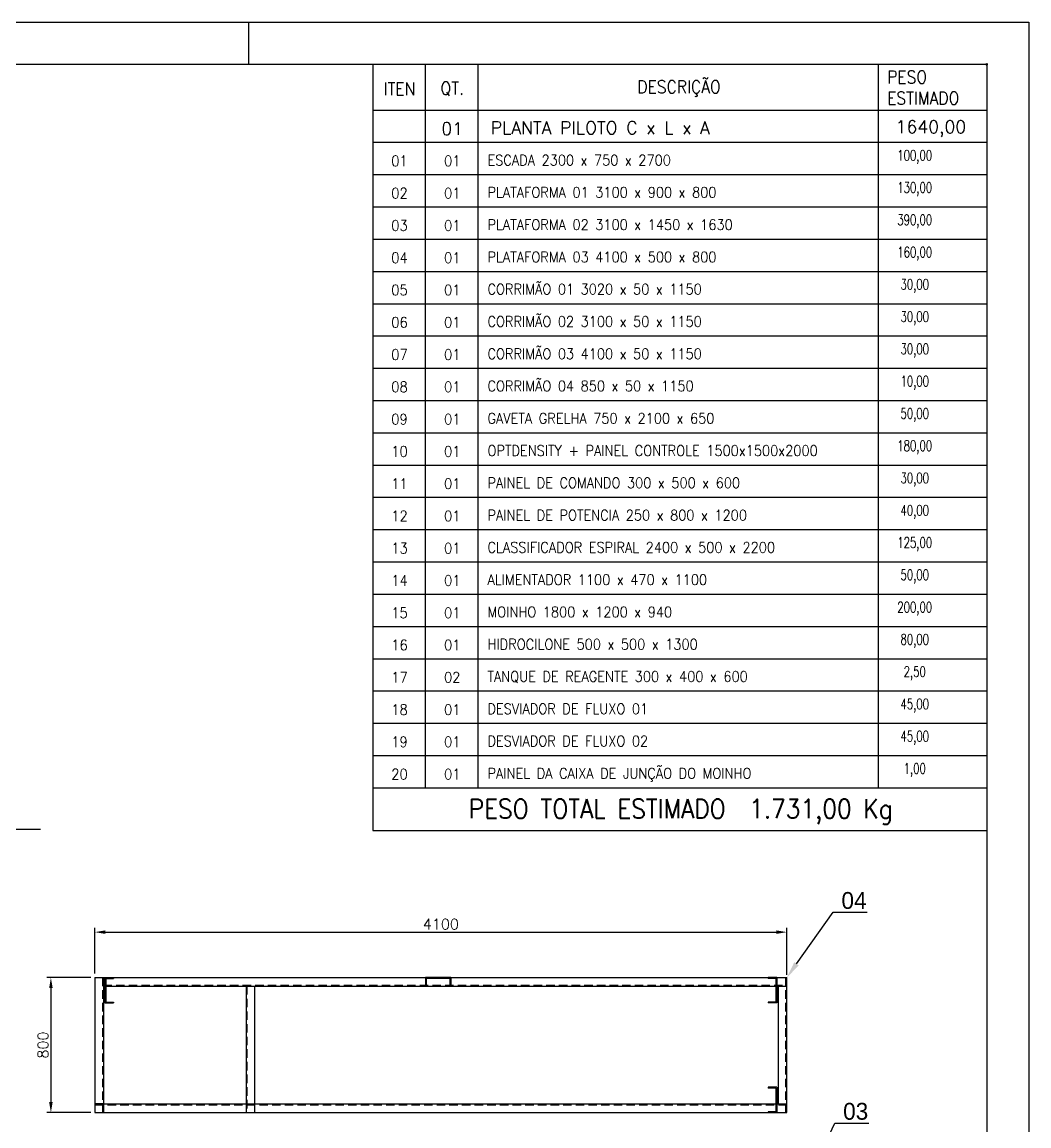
# Model space of a CAD drawing. Extents: x 0 to 21025, y 0 to 14850.
# Drawn here: x 15058 to 21025, y 8308 to 14850 of the extents above; entities that cross this region are included whole.
import ezdxf
from ezdxf import colors
from ezdxf.entities.mleader import LeaderData, LeaderLine
from ezdxf.enums import TextEntityAlignment as Align
from ezdxf.math import Vec2, Vec3

# ---------------------------------------------------------------- set-up
doc = ezdxf.new("R2010")
doc.units = 0
doc.header["$LTSCALE"] = 200
doc.header["$MEASUREMENT"] = 0
doc.header["$PDMODE"] = 35
doc.header["$PDSIZE"] = 5
doc.linetypes.add('DASHED2', pattern=[0.375, 0.25, -0.125])
for name, color, linetype in [('DIM', 1, 'Continuous'), ('FRL2', 2, 'Continuous'), ('FRL6', 6, 'Continuous'), ('FRL7', 7, 'Continuous'), ('FRR120', 5, 'Continuous'), ('FRR140', 5, 'Continuous'), ('FRR175', 1, 'Continuous'), ('FRR80', 3, 'Continuous'), ('M2', 2, 'Continuous'), ('M3', 3, 'Continuous'), ('M4', 4, 'Continuous'), ('M5', 5, 'Continuous'), ('MT2', 1, 'DASHED2')]:
    doc.layers.add(name, color=color, linetype=linetype)
doc.styles.add('100CL', font='romans.shx', dxfattribs={"width": 0.9, "height": 375})
doc.styles.add('175CL', font='ROMANS.shx', dxfattribs={"width": 0.9, "height": 600})
doc.styles.add('R120', font='simplex.shx')
doc.styles.add('R140', font='simplex.shx', dxfattribs={"height": 3.5})
doc.styles.add('R80', font='simplex.shx', dxfattribs={"height": 2})
doc.styles.add('ROMANS', font='romans.shx')
doc.dimstyles.new('CEMI-1. 25', dxfattribs={"dimscale": 25, "dimtxt": 2.5, "dimasz": 2.5, "dimexe": 1, "dimexo": 1, "dimtad": 1, "dimdec": 0, "dimtxsty": 'ROMANS', "dimcen": 0, "dimclrd": 1, "dimclre": 1, "dimclrt": 3, "dimadec": 0, "dimazin": 2, "dimtfac": 1, "dimtdec": 0, "dimtmove": 0, "dimatfit": 3, "dimfxl": 1.25, "dimlwd": -1, "dimlwe": -1, "dimarcsym": 1})

# ---------------------------------------------------------------- blocks, each defined once
blk = doc.blocks.new('u6')
at = {"layer": 'M4'}
for p, q in [((-1668.5, -18441.7), (-1668.5, -18591.7)), ((-1668.5, -18441.7), (-1618.5, -18441.7)), ((-1663.5, -18446.7), (-1663.5, -18586.7)), ((-1663.5, -18446.7), (-1618.5, -18446.7)), ((-1618.5, -18441.7), (-1618.5, -18446.7)), ((-1668.5, -18591.7), (-1618.5, -18591.7)), ((-1663.5, -18586.7), (-1618.5, -18586.7)), ((-1618.5, -18586.7), (-1618.5, -18591.7))]:
    blk.add_line(p, q, dxfattribs=at)
blk = doc.blocks.new('*D74')
at = {"layer": 'Defpoints', "color": 0, "transparency": 16777216}
for p in [(15489.7, 9187.1), (15228.7, 8387.1), (15489.7, 8387.1)]:
    blk.add_point(p, dxfattribs=at)
at = {"layer": 'DIM', "color": 1, "transparency": 16777216}
for p, q in [((15464.7, 9187.1), (15203.7, 9187.1)), ((15228.7, 9124.6), (15228.7, 8449.6)), ((15464.7, 8387.1), (15203.7, 8387.1))]:
    blk.add_line(p, q, dxfattribs=at)
for points in [[(15218.3, 9124.6), (15239.2, 9124.6), (15228.7, 9187.1)], [(15218.3, 8449.6), (15239.2, 8449.6), (15228.7, 8387.1)]]:
    blk.add_solid(points, dxfattribs=at)
at = {"layer": 'DIM', "color": 3, "transparency": 16777216, "insert": (15181.9, 8787.1), "char_height": 62.5, "attachment_point": 5, "rotation": 90, "style": 'ROMANS'}
blk.add_mtext('800', dxfattribs=at)
blk = doc.blocks.new('*D75')
at = {"layer": 'Defpoints', "color": 0, "transparency": 16777216}
for p in [(19590, 9456.6), (15489.7, 9187.1), (19590, 9178)]:
    blk.add_point(p, dxfattribs=at)
at = {"layer": 'DIM', "color": 1, "transparency": 16777216}
for p, q in [((15489.7, 9212.1), (15489.7, 9481.6)), ((15552.2, 9456.6), (19527.5, 9456.6)), ((19590, 9203), (19590, 9481.6))]:
    blk.add_line(p, q, dxfattribs=at)
for points in [[(15552.2, 9467), (15552.2, 9446.2), (15489.7, 9456.6)], [(19527.5, 9467), (19527.5, 9446.2), (19590, 9456.6)]]:
    blk.add_solid(points, dxfattribs=at)
at = {"layer": 'DIM', "color": 3, "transparency": 16777216, "insert": (17539.9, 9503.5), "char_height": 62.5, "attachment_point": 5, "style": 'ROMANS'}
blk.add_mtext('4100', dxfattribs=at)
blk = doc.blocks.new('A1')
at = {"layer": 'FRL2'}
blk.add_line((656, 594), (656, 584), dxfattribs=at)
at = {"layer": 'FRL6', "linetype": 'Continuous'}
for p, q in [((25, 584), (831, 584)), ((831, 584), (831, 10))]:
    blk.add_line(p, q, dxfattribs=at)
at = {"layer": 'FRL7', "linetype": 'Continuous'}
for p, q in [((0, 594), (841, 594)), ((841, 594), (841, 0))]:
    blk.add_line(p, q, dxfattribs=at)
at = {"layer": 'FRR120', "style": 'R120'}
for tag, p in [('FASE_DO_PROJETO', (659, 46.29)), ('ÁREA_E/OU_SUBÁREA', (659, 40.79)), ('TÍTULO_DO_DESENHO', (659, 35.29)), ('SUBTÍTULO_1_DO_DESENHO', (659, 29.79)), ('SUBTÍTULO_2_DO_DESENHO', (659, 24.29))]:
    blk.add_attdef(tag, p, '', height=3, dxfattribs=at)
at = {"layer": 'FRR140', "style": 'R140', "width": 0.91}
for tag, p in [('ESCALA', (671, 14.35)), ('REVISÃO', (823.5, 14.68))]:
    blk.add_attdef(tag, text='', height=3.5, dxfattribs=at).set_placement(p, align=Align.MIDDLE)
for tag, p in [('NÚMERO_DA_CONTRATADA', (687.72, 12.6)), ('NUMERO_CBMM', (752.89, 12.6))]:
    blk.add_attdef(tag, p, '', height=3.5, dxfattribs=at)
at = {"layer": 'FRR175', "style": 'R120'}
for tag, p in [('CLASSIFICAÇÃO', (811.83, 67.73)), ('PROJETO', (716.31, 53.59)), ('N_PROJ_SE', (793.5, 53.59)), ('SE', (820.69, 53.59))]:
    blk.add_attdef(tag, text='', height=3, dxfattribs=at).set_placement(p, align=Align.MIDDLE_CENTER)
at = {"layer": 'FRR80', "style": 'R80'}
for p in [(492.61, 76.08), (492.61, 70.38), (492.61, 64.68), (492.61, 58.98), (492.61, 53.28), (492.61, 47.58), (492.61, 41.88), (492.61, 36.18)]:
    blk.add_attdef('DESCRIÇÃO_DA_REVISÃO', p, '', height=2, dxfattribs=at)
for tag, p in [('8A_REV', (476, 77.07)), ('EMIS.', (486, 77.07)), ('PROJ.', (585, 77.07)), ('DES.', (597, 77.07)), ('VER.', (609, 77.07)), ('APR.', (621, 77.07)), ('AUT.', (633.01, 77.07)), ('7A_REV', (476, 71.37)), ('EMIS.', (486, 71.37)), ('PROJ.', (585, 71.37)), ('DES.', (597, 71.37)), ('VER.', (609, 71.37)), ('APR.', (621, 71.37)), ('AUT.', (633.01, 71.37)), ('6A_REV', (476, 65.67)), ('EMIS.', (486, 65.67)), ('PROJ.', (585, 65.67)), ('DES.', (597, 65.67)), ('VER.', (609, 65.67)), ('APR.', (621, 65.67)), ('AUT.', (633.01, 65.67)), ('5A_REV', (476, 59.97)), ('EMIS.', (486, 59.97)), ('PROJ.', (585, 59.97)), ('DES.', (597, 59.97)), ('VER.', (609, 59.97)), ('APR.', (621, 59.97)), ('AUT.', (633.01, 59.97)), ('4A_REV', (476, 54.27)), ('EMIS.', (486, 54.27)), ('PROJ.', (585, 54.27)), ('DES.', (597, 54.27)), ('VER.', (609, 54.27)), ('APR.', (621, 54.27)), ('AUT.', (633.01, 54.27)), ('3A_REV', (476, 48.57)), ('EMIS.', (486, 48.57)), ('PROJ.', (585, 48.57)), ('DES.', (597, 48.57)), ('VER.', (609, 48.57)), ('APR.', (621, 48.57)), ('AUT.', (633.01, 48.57)), ('2A_REV', (476, 42.87)), ('EMIS.', (486, 42.87)), ('PROJ.', (585, 42.87)), ('DES.', (597, 42.87)), ('VER.', (609, 42.87)), ('APR.', (621, 42.87)), ('AUT.', (633.01, 42.87)), ('1a_REV', (476, 37.17)), ('EMIS.', (486, 37.17)), ('PROJ.', (585, 37.17)), ('DES.', (597, 37.17)), ('VER.', (609, 37.17)), ('APR.', (621, 37.17)), ('AUT.', (633.01, 37.17))]:
    blk.add_attdef(tag, text='', height=2, dxfattribs=at).set_placement(p, align=Align.MIDDLE)
at = {"layer": 'FRR80', "style": 'R80', "width": 0.85}
for p in [(648, 77.07), (648, 71.37), (648, 65.67), (648, 59.97), (648, 54.27), (648, 48.57), (648, 42.87), (648, 37.17)]:
    blk.add_attdef('DATA', text='', height=2, dxfattribs=at).set_placement(p, align=Align.MIDDLE)

msp = doc.modelspace()

# ---------------------------------------------------------------- linework, layer by layer
msp.add_line((15539.7, 8438.1), (15489.7, 8438.1))
at = {"layer": 'DIM'}
for p, q in [((17448.7, 10312), (17448.7, 14600)), ((17761.2, 10312), (17761.2, 14600)), ((20133.8, 10312), (20133.8, 14600)), ((17136.1, 14137.5), (20775, 14137.5)), ((17136.1, 13946.2), (20775, 13946.2)), ((17136.1, 13754.9), (20775, 13754.9)), ((17136.1, 13563.6), (20775, 13563.6)), ((17136.1, 13372.4), (20775, 13372.4)), ((17136.1, 13181.1), (20775, 13181.1)), ((17136.1, 12989.8), (20775, 12989.8)), ((17136.1, 12798.5), (20775, 12798.5)), ((17136.1, 12607.3), (20775, 12607.3)), ((17136.1, 12416), (20775, 12416)), ((17136.1, 12224.7), (20775, 12224.7)), ((17136.1, 12033.5), (20775, 12033.5)), ((17136.1, 11842.2), (20775, 11842.2)), ((17136.1, 11650.9), (20775, 11650.9)), ((17136.1, 11459.6), (20775, 11459.6)), ((17136.1, 11268.4), (20775, 11268.4)), ((17136.1, 11268.4), (20775, 11268.4)), ((17136.1, 11077.1), (20775, 11077.1)), ((17136.1, 10885.8), (20775, 10885.8)), ((17136.1, 10694.5), (20775, 10694.5)), ((17136.1, 10503.3), (20775, 10503.3))]:
    msp.add_line(p, q, dxfattribs=at)
msp.add_point((20775, 14600), dxfattribs=at)
at = {"layer": 'M4'}
for p, q in [((15489.7, 9187.1), (15489.7, 8387.1)), ((15489.7, 9187.1), (19590, 9187.1)), ((15539.7, 9187.1), (15539.7, 8387.1)), ((19590, 8387.1), (19590, 9187.1)), ((15539.7, 9137.1), (19590, 9137.1)), ((16385, 9137.1), (16385, 8387.1)), ((16435, 9137.1), (16435, 8387.1)), ((19540, 8437.1), (19540, 9137.1)), ((19590, 8437.1), (15489.7, 8437.1)), ((15489.7, 8387.1), (19590, 8387.1))]:
    msp.add_line(p, q, dxfattribs=at)
at = {"layer": 'M5'}
for p, q in [((17136.1, 14600), (17136.1, 10058.2)), ((17136.1, 14328.7), (20775, 14328.7)), ((17136.1, 10312), (20775, 10312)), ((7950.5, 10067.1), (15166.8, 10067.1)), ((17136.1, 10058.2), (20775, 10058.2))]:
    msp.add_line(p, q, dxfattribs=at)
at = {"layer": 'MT2'}
for p, q in [((15534.7, 9187.1), (15534.7, 8387.1)), ((19585, 8387.1), (19585, 9187.1)), ((15539.7, 9142.1), (19590, 9142.1)), ((16390, 9137.1), (16390, 8387.1)), ((19590, 8432.1), (15489.7, 8432.1))]:
    msp.add_line(p, q, dxfattribs=at)

# ---------------------------------------------------------------- block references
at = {"layer": 'M2', "xscale": 25, "yscale": 25, "zscale": 25}
msp.add_blockref('A1', (0, 0), dxfattribs=at)
at = {"layer": 'M4'}
msp.add_blockref('u6', (17217.2, 27628.8), dxfattribs=at)
at = {"layer": 'M4', "rotation": 270}
msp.add_blockref('u6', (36040.4, 7518.5), dxfattribs=at)
at = {"layer": 'M4', "xscale": -1}
for p in [(17861.5, 27628.8), (17861.5, 26978.8)]:
    msp.add_blockref('u6', p, dxfattribs=at)

# ---------------------------------------------------------------- texts
at = {"layer": 'M3', "style": '100CL'}
for s, height, width, p in [('DESCRIÇÃO', 75, 0.9, (18951.3, 14465.4)), ('ITEN', 75, 0.9, (17294.7, 14454)), ('QT.', 75, 0.9, (17607.3, 14454)), ('100,00', 62.5, 0.7, (20348.5, 14051)), ('01', 62.5, 0.9, (17294.7, 14027.1)), ('01', 62.5, 0.9, (17607.2, 14027.1)), ('130,00', 62.5, 0.7, (20348.5, 13859.8)), ('02', 62.5, 0.9, (17294.7, 13835.8)), ('01', 62.5, 0.9, (17607.2, 13835.8)), ('03', 62.5, 0.9, (17294.7, 13644.5)), ('01', 62.5, 0.9, (17607.2, 13644.5)), ('390,00', 62.5, 0.7, (20348.5, 13668.5)), ('04', 62.5, 0.9, (17294.7, 13453.2)), ('01', 62.5, 0.9, (17607.2, 13453.2)), ('160,00', 62.5, 0.7, (20348.5, 13477.2)), ('05', 62.5, 0.9, (17294.7, 13262)), ('01', 62.5, 0.9, (17607.2, 13262)), ('30,00', 62.5, 0.7, (20348.5, 13286)), ('06', 62.5, 0.9, (17294.7, 13070.7)), ('01', 62.5, 0.9, (17607.2, 13070.7)), ('30,00', 62.5, 0.7, (20348.5, 13094.7)), ('07', 62.5, 0.9, (17294.7, 12879.4)), ('01', 62.5, 0.9, (17607.2, 12879.4)), ('30,00', 62.5, 0.7, (20348.5, 12903.4)), ('08', 62.5, 0.9, (17294.7, 12688.1)), ('01', 62.5, 0.9, (17607.2, 12688.1)), ('10,00', 62.5, 0.7, (20348.5, 12712.1)), ('50,00', 62.5, 0.7, (20348.5, 12520.9)), ('09', 62.5, 0.9, (17294.7, 12496.9)), ('01', 62.5, 0.9, (17607.2, 12496.9)), ('180,00', 62.5, 0.7, (20348.5, 12329.6)), ('10', 62.5, 0.9, (17294.7, 12305.6)), ('01', 62.5, 0.9, (17607.2, 12305.6)), ('30,00', 62.5, 0.7, (20348.5, 12138.3)), ('11', 62.5, 0.9, (17294.7, 12114.3)), ('01', 62.5, 0.9, (17607.2, 12114.3)), ('40,00', 62.5, 0.7, (20348.5, 11947)), ('12', 62.5, 0.9, (17294.7, 11923.1)), ('01', 62.5, 0.9, (17607.2, 11923.1)), ('125,00', 62.5, 0.7, (20348.5, 11755.8)), ('13', 62.5, 0.9, (17294.7, 11731.8)), ('01', 62.5, 0.9, (17607.2, 11731.8)), ('50,00', 62.5, 0.7, (20348.5, 11564.5)), ('14', 62.5, 0.9, (17294.7, 11540.5)), ('01', 62.5, 0.9, (17607.2, 11540.5)), ('200,00', 62.5, 0.7, (20348.5, 11373.2)), ('15', 62.5, 0.9, (17294.7, 11349.2)), ('01', 62.5, 0.9, (17607.2, 11349.2)), ('16', 62.5, 0.9, (17294.7, 11158)), ('01', 62.5, 0.9, (17607.2, 11158)), ('80,00', 62.5, 0.7, (20348.5, 11182)), ('17', 62.5, 0.9, (17294.7, 10966.7)), ('02', 62.5, 0.9, (17607.2, 10966.7)), ('2,50', 62.5, 0.7, (20348.5, 10990.7)), ('18', 62.5, 0.9, (17294.7, 10775.4)), ('01', 62.5, 0.9, (17607.2, 10775.4)), ('45,00', 62.5, 0.7, (20348.5, 10799.4)), ('19', 62.5, 0.9, (17294.7, 10584.1)), ('01', 62.5, 0.9, (17607.2, 10584.1)), ('45,00', 62.5, 0.7, (20348.5, 10608.1)), ('20', 62.5, 0.9, (17294.7, 10392.9)), ('01', 62.5, 0.9, (17607.2, 10392.9)), ('1,00', 62.5, 0.7, (20348.5, 10416.9))]:
    msp.add_text(s, height=height, dxfattribs=dict(at, width=width)).set_placement(p, align=Align.MIDDLE)
at = {"layer": 'M3', "style": 'ROMANS', "width": 0.9}
for s, p in [('ESCADA 2300 x 750 x 2700', (17816, 14000.6)), ('PLATAFORMA 01 3100 x 900 x 800', (17816, 13809.4)), ('PLATAFORMA 02 3100 x 1450 x 1630', (17816, 13618.1)), ('PLATAFORMA 03 4100 x 500 x 800', (17816, 13426.8)), ('CORRIMÃO 01 3020 x 50 x 1150', (17816, 13235.5)), ('CORRIMÃO 02 3100 x 50 x 1150', (17816, 13044.3)), ('CORRIMÃO 03 4100 x 50 x 1150', (17816, 12853)), ('CORRIMÃO 04 850 x 50 x 1150', (17816, 12661.7)), ('GAVETA GRELHA 750 x 2100 x 650', (17816, 12470.4)), ('OPTDENSITY + PAINEL CONTROLE 1500x1500x2000', (17816, 12279.2)), ('PAINEL DE COMANDO 300 x 500 x 600', (17816, 12087.9)), ('PAINEL DE POTENCIA 250 x 800 x 1200', (17816, 11896.6)), ('CLASSIFICADOR ESPIRAL 2400 x 500 x 2200', (17816, 11705.4)), ('ALIMENTADOR 1100 x 470 x 1100', (17816, 11514.1)), ('MOINHO 1800 x 1200 x 940', (17816, 11322.8)), ('HIDROCILONE 500 x 500 x 1300', (17816, 11131.5)), ('TANQUE DE REAGENTE 300 x 400 x 600', (17816, 10940.3)), ('DESVIADOR DE FLUXO 01', (17816, 10749)), ('DESVIADOR DE FLUXO 02', (17816, 10557.7)), ('PAINEL DA CAIXA DE JUNÇÃO DO MOINHO', (17816, 10366.4))]:
    msp.add_text(s, height=62.497, dxfattribs=at).set_placement(p)
at = {"layer": 'M3', "insert": (20184.3, 14561.9), "char_height": 75, "attachment_point": 1, "style": '100CL'}
msp.add_mtext_dynamic_manual_height_columns('PESO \\PESTIMADO', width=1085.259, gutter_width=33.3, heights=[0], dxfattribs=at)
at = {"layer": 'M4', "style": 'R120'}
msp.add_text('PLANTA PILOTO C x L x A', height=74.996, dxfattribs=at).set_placement((17835.1, 14186.5))
for s, p in [('1640,00', (20444.2, 14218.3)), ('01', (17607.2, 14218.3))]:
    msp.add_text(s, height=75, dxfattribs=at).set_placement(p, align=Align.MIDDLE)
at = {"layer": 'M5', "style": '175CL', "width": 0.9}
msp.add_text('PESO TOTAL ESTIMADO  1.731,00 Kg', height=112.5, dxfattribs=at).set_placement((17704.9, 10131.6))

# ---------------------------------------------------------------- dimensions: what is measured, and where the dimension line sits
at = {"layer": 'DIM'}
dim = msp.add_linear_dim(base=(19590, 9456.6), p1=(15489.7, 9187.1), p2=(19590, 9178), dimstyle='CEMI-1. 25', dxfattribs=at)
dim.commit()
dim.dimension.update_dxf_attribs({"geometry": '*D75', "text_midpoint": (17539.9, 9503.5)})
dim = msp.add_linear_dim(base=(15228.7, 8387.1), p1=(15489.7, 9187.1), p2=(15489.7, 8387.1), angle=90, dimstyle='CEMI-1. 25', dxfattribs=at)
dim.commit()
dim.dimension.update_dxf_attribs({"geometry": '*D74', "text_midpoint": (15181.9, 8787.1)})

# ---------------------------------------------------------------- leaders
at = {"layer": 'FRL2'}
ml = msp.add_multileader_mtext('Standard', dxfattribs=at)
ml.set_content('04', color=3)
ml.set_leader_properties(color=1)
ml.build(insert=Vec2(0, 0))
ml.multileader.update_dxf_attribs({"text_left_attachment_type": 6, "text_right_attachment_type": 6, "dogleg_length": 50, "arrow_head_size": 100})
ctx = ml.context
ctx.base_point, ctx.char_height, ctx.arrow_head_size, ctx.landing_gap_size, ctx.plane_origin = Vec3(19913.9, 9574.3), 100, 100, 0.09, Vec3(19590, 9187.1)
ctx.left_attachment, ctx.right_attachment = 6, 6
notes = []
notes.append((ctx, [(0, (1, 1, 0), (19863.9, 9574.3), (1, 0), 50, [(0, [(19590, 9187.1)], 0, [])])]))
ctx.mtext.insert, ctx.mtext.flow_direction = Vec3(19914, 9694.3), 5
ml = msp.add_multileader_mtext('Standard', dxfattribs=at)
ml.set_content('03', color=3)
ml.set_leader_properties(color=1)
ml.build(insert=Vec2(0, 0))
ml.multileader.update_dxf_attribs({"text_left_attachment_type": 6, "text_right_attachment_type": 6, "dogleg_length": 50, "arrow_head_size": 100})
ctx = ml.context
ctx.base_point, ctx.char_height, ctx.arrow_head_size, ctx.landing_gap_size, ctx.plane_origin = Vec3(19923.9, 8324.8), 100, 100, 0.09, Vec3(19600, 7737.6)
ctx.left_attachment, ctx.right_attachment = 6, 6
notes.append((ctx, [(0, (1, 1, 0), (19873.9, 8324.8), (1, 0), 50, [(0, [(19600, 7737.6)], 0, [])])]))
ctx.mtext.insert, ctx.mtext.flow_direction = Vec3(19924, 8444.8), 5
for ctx, leaders in notes:
    for number, flags, end, landing, length, lines in leaders:
        leader = LeaderData()
        leader.index, (leader.has_last_leader_line, leader.has_dogleg_vector, leader.attachment_direction) = number, flags
        leader.last_leader_point, leader.dogleg_vector, leader.dogleg_length = Vec3(end), Vec3(landing), length
        for number, points, colour, breaks in lines:
            line = LeaderLine()
            line.index, line.vertices, line.color, line.breaks = number, Vec3.list(points), colors.encode_raw_color(colour), breaks
            leader.lines.append(line)
        ctx.leaders.append(leader)

doc.saveas('drawing.dxf')
